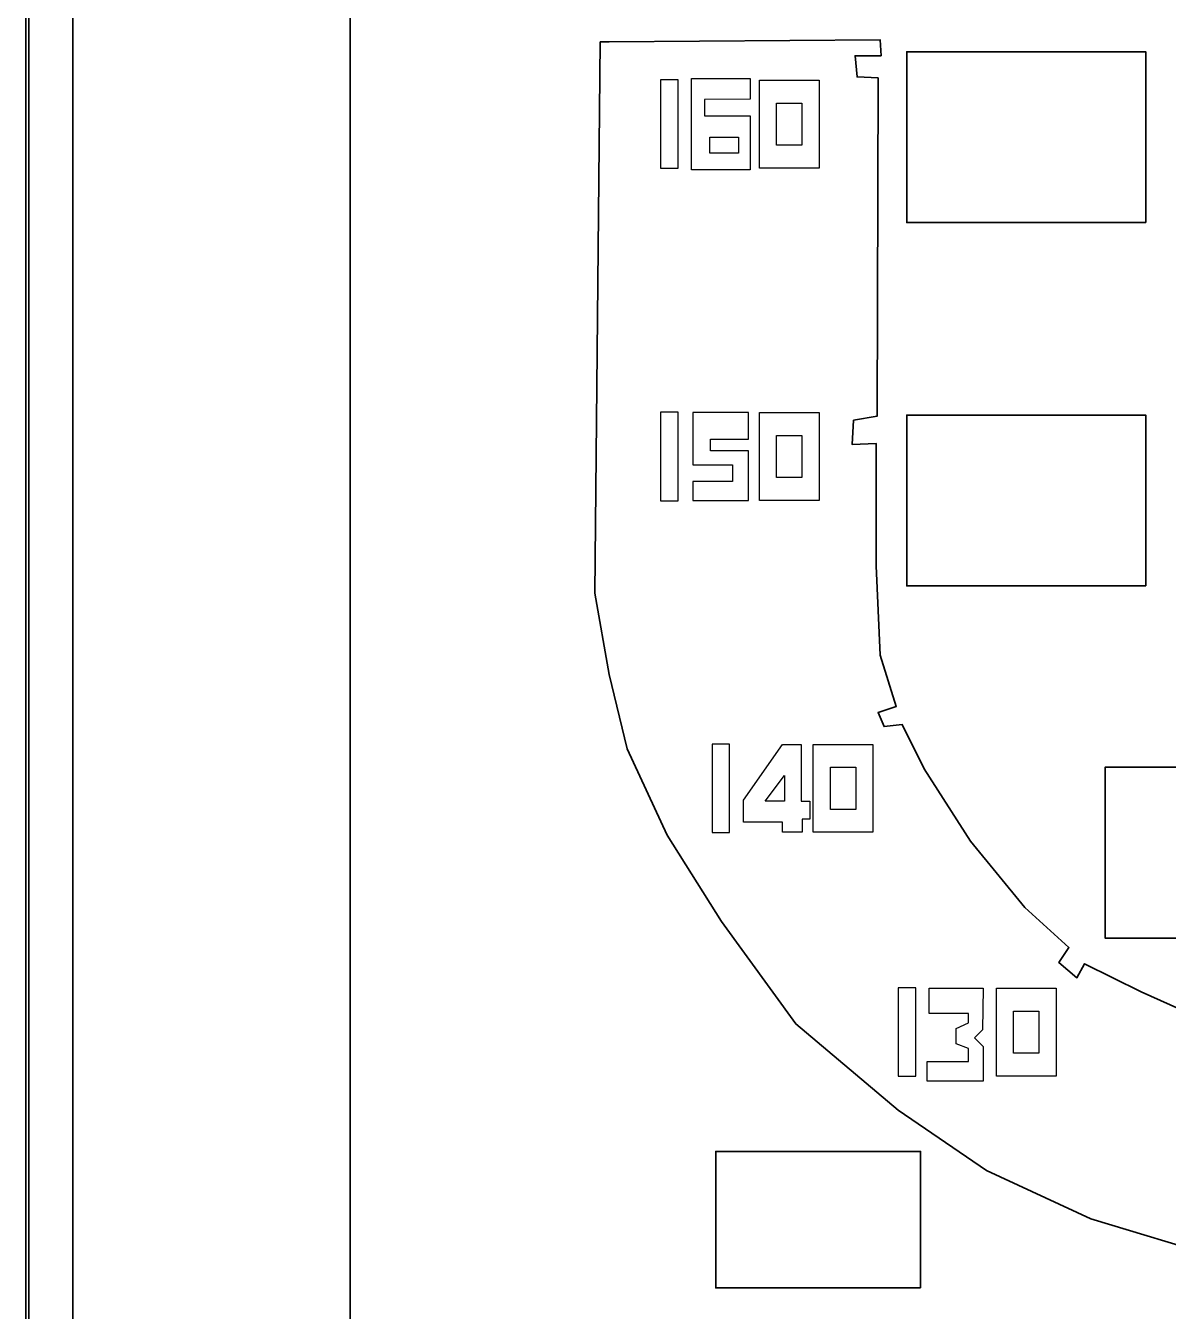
# Model space of a CAD drawing. Header units: millimetres. Extents: x -62 to 70, y -68 to 76.
# Drawn here: x -62.18 to -28.72, y -29.58 to 8.05 of the extents above; entities that cross this region are included whole.
import ezdxf

# ---------------------------------------------------------------- set-up
doc = ezdxf.new("R2010")
doc.units = ezdxf.units.MM
doc.header["$MEASUREMENT"] = 0
for name, color, linetype in [('Decorations', 7, 'Continuous'), ('Gold Things', 7, 'Continuous'), ('Parts Outlines', 7, 'Continuous'), ('Text', 7, 'Continuous')]:
    doc.layers.add(name, color=color, linetype=linetype)

msp = doc.modelspace()

# ---------------------------------------------------------------- linework, layer by layer
at = {"layer": 'Decorations', "color": 250, "lineweight": 35}
for points, knots in [([(-62.1776, -42.6861), (-62.1776, -42.6861), (-62.1776, -35.1606), (-62.1776, -35.1606), (-62.1776, -35.1606), (-62.1776, -35.1606), (-62.1776, 49.9178), (-62.1776, 49.9178), (-62.1776, 49.9178), (-62.1776, 49.9178), (-62.1776, 58.3755), (-62.1776, 58.3755)], [0, 0, 0, 0, 0.25, 0.25, 0.25, 0.25, 0.5, 0.5, 0.5, 0.5, 1, 1, 1, 1]), ([(-45.3613, 7.5847), (-45.3613, 7.5847), (-45.5083, -8.5548), (-45.5083, -8.5548), (-45.5083, -8.5548), (-45.5083, -8.5548), (-45.0966, -10.9361), (-45.0966, -10.9361), (-45.0966, -10.9361), (-45.0966, -10.9361), (-44.5674, -13.1117), (-44.5674, -13.1117), (-44.5674, -13.1117), (-44.5674, -13.1117), (-43.3916, -15.64), (-43.3916, -15.64), (-43.3916, -15.64), (-43.3916, -15.64), (-41.8041, -18.168), (-41.8041, -18.168), (-41.8041, -18.168), (-41.8041, -18.168), (-39.6287, -21.1666), (-39.6287, -21.1666), (-39.6287, -21.1666), (-39.6287, -21.1666), (-36.6299, -23.695), (-36.6299, -23.695), (-36.6299, -23.695), (-36.6299, -23.695), (-34.043, -25.4589), (-34.043, -25.4589), (-34.043, -25.4589), (-34.043, -25.4589), (-30.9855, -26.87), (-30.9855, -26.87), (-30.9855, -26.87), (-30.9855, -26.87), (-27.1731, -28.0269), (-27.1731, -28.0269), (-27.1731, -28.0269), (-27.1731, -28.0269), (-22.9305, -28.6928), (-22.9305, -28.6928), (-22.9305, -28.6928), (-22.9305, -28.6928), (-17.874, -28.6928), (-17.874, -28.6928), (-17.874, -28.6928), (-17.874, -28.6928), (33.22, -28.34), (33.22, -28.34), (33.22, -28.34), (33.22, -28.34), (35.9247, -27.7519), (35.9247, -27.7519), (35.9247, -27.7519), (35.9247, -27.7519), (39.3347, -26.5761), (39.3347, -26.5761), (39.3347, -26.5761), (39.3347, -26.5761), (43.1567, -24.8122), (43.1567, -24.8122), (43.1567, -24.8122), (43.1567, -24.8122), (46.6255, -22.0486), (46.6255, -22.0486), (46.6255, -22.0486), (46.6255, -22.0486), (49.3303, -19.1678), (49.3303, -19.1678), (49.3303, -19.1678), (49.3303, -19.1678), (51.5644, -15.9928), (51.5644, -15.9928), (51.5644, -15.9928), (51.5644, -15.9928), (52.7992, -13.1117), (52.7992, -13.1117), (52.7992, -13.1117), (52.7992, -13.1117), (53.74, -10.172), (53.74, -10.172), (53.74, -10.172), (53.74, -10.172), (54.0928, -7.9964), (54.0928, -7.9964), (54.0928, -7.9964), (54.0928, -7.9964), (54.0928, 7.9374), (54.0928, 7.9374), (54.0928, 7.9374), (54.0928, 7.9374), (45.9789, 7.9374), (45.9789, 7.9374), (45.9789, 7.9374), (45.9789, 7.9374), (46.0375, 6.1146), (46.0375, 6.1146), (46.0375, 6.1146), (46.0375, 6.1146), (46.6255, 6.0559), (46.6255, 6.0559), (46.6255, 6.0559), (46.6255, 6.0559), (46.6845, 5.4091), (46.6845, 5.4091), (46.6845, 5.4091), (46.6845, 5.4091), (46.0375, 5.3503), (46.0375, 5.3503), (46.0375, 5.3503), (46.0375, 5.3503), (46.0375, -7.9964), (46.0375, -7.9964), (46.0375, -7.9964), (46.0375, -7.9964), (46.743, -8.1728), (46.743, -8.1728), (46.743, -8.1728), (46.743, -8.1728), (46.5666, -8.7608), (46.5666, -8.7608), (46.5666, -8.7608), (46.5666, -8.7608), (45.92, -8.7019), (45.92, -8.7019), (45.92, -8.7019), (45.92, -8.7019), (45.3319, -11.4067), (45.3319, -11.4067), (45.3319, -11.4067), (45.3319, -11.4067), (43.9797, -14.4639), (43.9797, -14.4639), (43.9797, -14.4639), (43.9797, -14.4639), (42.5686, -16.3456), (42.5686, -16.3456), (42.5686, -16.3456), (42.5686, -16.3456), (40.8047, -18.0505), (40.8047, -18.0505), (40.8047, -18.0505), (40.8047, -18.0505), (41.3339, -18.6386), (41.3339, -18.6386), (41.3339, -18.6386), (41.3339, -18.6386), (40.8047, -19.1089), (40.8047, -19.1089), (40.8047, -19.1089), (40.8047, -19.1089), (40.2755, -18.6386), (40.2755, -18.6386), (40.2755, -18.6386), (40.2755, -18.6386), (37.9825, -20.1672), (37.9825, -20.1672), (37.9825, -20.1672), (37.9825, -20.1672), (35.4541, -21.1666), (35.4541, -21.1666), (35.4541, -21.1666), (35.4541, -21.1666), (33.5728, -21.8136), (33.5728, -21.8136), (33.5728, -21.8136), (33.5728, -21.8136), (31.6914, -22.1664), (31.6914, -22.1664), (31.6914, -22.1664), (31.6914, -22.1664), (31.75, -22.7541), (31.75, -22.7541), (31.75, -22.7541), (31.75, -22.7541), (30.9858, -22.813), (30.9858, -22.813), (30.9858, -22.813), (30.9858, -22.813), (30.868, -22.1075), (30.868, -22.1075), (30.868, -22.1075), (30.868, -22.1075), (22.9305, -22.225), (22.9305, -22.225), (22.9305, -22.225), (22.9305, -22.225), (22.9894, -22.813), (22.9894, -22.813), (22.9894, -22.813), (22.9894, -22.813), (22.3428, -22.813), (22.3428, -22.813), (22.3428, -22.813), (22.3428, -22.813), (22.3428, -22.1075), (22.3428, -22.1075), (22.3428, -22.1075), (22.3428, -22.1075), (16.463, -22.1664), (16.463, -22.1664), (16.463, -22.1664), (16.463, -22.1664), (16.522, -22.813), (16.522, -22.813), (16.522, -22.813), (16.522, -22.813), (15.7575, -22.872), (15.7575, -22.872), (15.7575, -22.872), (15.7575, -22.872), (15.6986, -22.1664), (15.6986, -22.1664), (15.6986, -22.1664), (15.6986, -22.1664), (6.4089, -22.225), (6.4089, -22.225), (6.4089, -22.225), (6.4089, -22.225), (6.4678, -22.7541), (6.4678, -22.7541), (6.4678, -22.7541), (6.4678, -22.7541), (5.7033, -22.872), (5.7033, -22.872), (5.7033, -22.872), (5.7033, -22.872), (5.7033, -22.1664), (5.7033, -22.1664), (5.7033, -22.1664), (5.7033, -22.1664), (-2.5281, -22.1664), (-2.5281, -22.1664), (-2.5281, -22.1664), (-2.5281, -22.1664), (-2.5281, -22.813), (-2.5281, -22.813), (-2.5281, -22.813), (-2.5281, -22.813), (-3.2924, -22.872), (-3.2924, -22.872), (-3.2924, -22.872), (-3.2924, -22.872), (-3.2337, -22.1664), (-3.2337, -22.1664), (-3.2337, -22.1664), (-3.2337, -22.1664), (-10.8771, -22.1664), (-10.8771, -22.1664), (-10.8771, -22.1664), (-10.8771, -22.1664), (-10.8184, -22.813), (-10.8184, -22.813), (-10.8184, -22.813), (-10.8184, -22.813), (-11.7003, -22.9305), (-11.7003, -22.9305), (-11.7003, -22.9305), (-11.7003, -22.9305), (-11.7003, -22.2839), (-11.7003, -22.2839), (-11.7003, -22.2839), (-11.7003, -22.2839), (-21.2841, -22.3428), (-21.2841, -22.3428), (-21.2841, -22.3428), (-21.2841, -22.3428), (-21.2841, -22.9305), (-21.2841, -22.9305), (-21.2841, -22.9305), (-21.2841, -22.9305), (-22.1075, -22.9881), (-22.1075, -22.9881), (-22.1075, -22.9881), (-22.1075, -22.9881), (-22.1369, -22.2825), (-22.1369, -22.2825), (-22.1369, -22.2825), (-22.1369, -22.2825), (-24.2827, -22.0486), (-24.2827, -22.0486), (-24.2827, -22.0486), (-24.2827, -22.0486), (-27.1638, -21.2845), (-27.1638, -21.2845), (-27.1638, -21.2845), (-27.1638, -21.2845), (-29.5158, -20.2261), (-29.5158, -20.2261), (-29.5158, -20.2261), (-29.5158, -20.2261), (-31.1746, -19.4065), (-31.1746, -19.4065), (-31.1746, -19.4065), (-31.1746, -19.4065), (-31.3972, -19.8144), (-31.3972, -19.8144), (-31.3972, -19.8144), (-31.3972, -19.8144), (-31.9263, -19.3735), (-31.9263, -19.3735), (-31.9263, -19.3735), (-31.9263, -19.3735), (-31.6323, -18.9325), (-31.6323, -18.9325), (-31.6323, -18.9325), (-31.6323, -18.9325), (-32.9257, -17.7567), (-32.9257, -17.7567), (-32.9257, -17.7567), (-32.9257, -17.7567), (-34.5132, -15.8164), (-34.5132, -15.8164), (-34.5132, -15.8164), (-34.5132, -15.8164), (-35.8656, -13.6997), (-35.8656, -13.6997), (-35.8656, -13.6997), (-35.8656, -13.6997), (-36.5124, -12.4061), (-36.5124, -12.4061), (-36.5124, -12.4061), (-36.5124, -12.4061), (-37.0416, -12.465), (-37.0416, -12.465), (-37.0416, -12.465), (-37.0416, -12.465), (-37.218, -12.0533), (-37.218, -12.0533), (-37.218, -12.0533), (-37.218, -12.0533), (-36.6888, -11.8769), (-36.6888, -11.8769), (-36.6888, -11.8769), (-36.6888, -11.8769), (-37.1591, -10.3776), (-37.1591, -10.3776), (-37.1591, -10.3776), (-37.1591, -10.3776), (-37.2767, -7.7611), (-37.2767, -7.7611), (-37.2767, -7.7611), (-37.2767, -7.7611), (-37.2767, -4.1747), (-37.2767, -4.1747), (-37.2767, -4.1747), (-37.2767, -4.1747), (-37.9823, -4.204), (-37.9823, -4.204), (-37.9823, -4.204), (-37.9823, -4.204), (-37.9341, -3.4978), (-37.9341, -3.4978), (-37.9341, -3.4978), (-37.9341, -3.4978), (-37.2475, -3.381), (-37.2475, -3.381), (-37.2475, -3.381), (-37.2475, -3.381), (-37.218, 6.5263), (-37.218, 6.5263), (-37.218, 6.5263), (-37.218, 6.5263), (-37.8354, 6.5556), (-37.8354, 6.5556), (-37.8354, 6.5556), (-37.8354, 6.5556), (-37.8941, 7.173), (-37.8941, 7.173), (-37.8941, 7.173), (-37.8941, 7.173), (-37.1298, 7.173), (-37.1298, 7.173), (-37.1298, 7.173), (-37.1298, 7.173), (-37.1591, 7.6434), (-37.1591, 7.6434), (-37.1591, 7.6434), (-37.1591, 7.6434), (-45.0966, 7.5847), (-45.0966, 7.5847), (-45.0966, 7.5847), (-45.0966, 7.5847), (-45.3613, 7.5847), (-45.3613, 7.5847)], [0, 0, 0, 0, 0.0102041, 0.0102041, 0.0102041, 0.0102041, 0.0204082, 0.0204082, 0.0204082, 0.0204082, 0.0306122, 0.0306122, 0.0306122, 0.0306122, 0.0408163, 0.0408163, 0.0408163, 0.0408163, 0.0510204, 0.0510204, 0.0510204, 0.0510204, 0.0612245, 0.0612245, 0.0612245, 0.0612245, 0.0714286, 0.0714286, 0.0714286, 0.0714286, 0.0816327, 0.0816327, 0.0816327, 0.0816327, 0.0918367, 0.0918367, 0.0918367, 0.0918367, 0.1020408, 0.1020408, 0.1020408, 0.1020408, 0.1122449, 0.1122449, 0.1122449, 0.1122449, 0.122449, 0.122449, 0.122449, 0.122449, 0.1326531, 0.1326531, 0.1326531, 0.1326531, 0.1428571, 0.1428571, 0.1428571, 0.1428571, 0.1530612, 0.1530612, 0.1530612, 0.1530612, 0.1632653, 0.1632653, 0.1632653, 0.1632653, 0.1734694, 0.1734694, 0.1734694, 0.1734694, 0.1836735, 0.1836735, 0.1836735, 0.1836735, 0.1938776, 0.1938776, 0.1938776, 0.1938776, 0.2040816, 0.2040816, 0.2040816, 0.2040816, 0.2142857, 0.2142857, 0.2142857, 0.2142857, 0.2244898, 0.2244898, 0.2244898, 0.2244898, 0.2346939, 0.2346939, 0.2346939, 0.2346939, 0.244898, 0.244898, 0.244898, 0.244898, 0.255102, 0.255102, 0.255102, 0.255102, 0.2653061, 0.2653061, 0.2653061, 0.2653061, 0.2755102, 0.2755102, 0.2755102, 0.2755102, 0.2857143, 0.2857143, 0.2857143, 0.2857143, 0.2959184, 0.2959184, 0.2959184, 0.2959184, 0.3061224, 0.3061224, 0.3061224, 0.3061224, 0.3163265, 0.3163265, 0.3163265, 0.3163265, 0.3265306, 0.3265306, 0.3265306, 0.3265306, 0.3367347, 0.3367347, 0.3367347, 0.3367347, 0.3469388, 0.3469388, 0.3469388, 0.3469388, 0.3571429, 0.3571429, 0.3571429, 0.3571429, 0.3673469, 0.3673469, 0.3673469, 0.3673469, 0.377551, 0.377551, 0.377551, 0.377551, 0.3877551, 0.3877551, 0.3877551, 0.3877551, 0.3979592, 0.3979592, 0.3979592, 0.3979592, 0.4081633, 0.4081633, 0.4081633, 0.4081633, 0.4183673, 0.4183673, 0.4183673, 0.4183673, 0.4285714, 0.4285714, 0.4285714, 0.4285714, 0.4387755, 0.4387755, 0.4387755, 0.4387755, 0.4489796, 0.4489796, 0.4489796, 0.4489796, 0.4591837, 0.4591837, 0.4591837, 0.4591837, 0.4693878, 0.4693878, 0.4693878, 0.4693878, 0.4795918, 0.4795918, 0.4795918, 0.4795918, 0.4897959, 0.4897959, 0.4897959, 0.4897959, 0.5, 0.5, 0.5, 0.5, 0.5102041, 0.5102041, 0.5102041, 0.5102041, 0.5204082, 0.5204082, 0.5204082, 0.5204082, 0.5306122, 0.5306122, 0.5306122, 0.5306122, 0.5408163, 0.5408163, 0.5408163, 0.5408163, 0.5510204, 0.5510204, 0.5510204, 0.5510204, 0.5612245, 0.5612245, 0.5612245, 0.5612245, 0.5714286, 0.5714286, 0.5714286, 0.5714286, 0.5816327, 0.5816327, 0.5816327, 0.5816327, 0.5918367, 0.5918367, 0.5918367, 0.5918367, 0.6020408, 0.6020408, 0.6020408, 0.6020408, 0.6122449, 0.6122449, 0.6122449, 0.6122449, 0.622449, 0.622449, 0.622449, 0.622449, 0.6326531, 0.6326531, 0.6326531, 0.6326531, 0.6428571, 0.6428571, 0.6428571, 0.6428571, 0.6530612, 0.6530612, 0.6530612, 0.6530612, 0.6632653, 0.6632653, 0.6632653, 0.6632653, 0.6734694, 0.6734694, 0.6734694, 0.6734694, 0.6836735, 0.6836735, 0.6836735, 0.6836735, 0.6938776, 0.6938776, 0.6938776, 0.6938776, 0.7040816, 0.7040816, 0.7040816, 0.7040816, 0.7142857, 0.7142857, 0.7142857, 0.7142857, 0.7244898, 0.7244898, 0.7244898, 0.7244898, 0.7346939, 0.7346939, 0.7346939, 0.7346939, 0.744898, 0.744898, 0.744898, 0.744898, 0.755102, 0.755102, 0.755102, 0.755102, 0.7653061, 0.7653061, 0.7653061, 0.7653061, 0.7755102, 0.7755102, 0.7755102, 0.7755102, 0.7857143, 0.7857143, 0.7857143, 0.7857143, 0.7959184, 0.7959184, 0.7959184, 0.7959184, 0.8061224, 0.8061224, 0.8061224, 0.8061224, 0.8163265, 0.8163265, 0.8163265, 0.8163265, 0.8265306, 0.8265306, 0.8265306, 0.8265306, 0.8367347, 0.8367347, 0.8367347, 0.8367347, 0.8469388, 0.8469388, 0.8469388, 0.8469388, 0.8571429, 0.8571429, 0.8571429, 0.8571429, 0.8673469, 0.8673469, 0.8673469, 0.8673469, 0.877551, 0.877551, 0.877551, 0.877551, 0.8877551, 0.8877551, 0.8877551, 0.8877551, 0.8979592, 0.8979592, 0.8979592, 0.8979592, 0.9081633, 0.9081633, 0.9081633, 0.9081633, 0.9183673, 0.9183673, 0.9183673, 0.9183673, 0.9285714, 0.9285714, 0.9285714, 0.9285714, 0.9387755, 0.9387755, 0.9387755, 0.9387755, 0.9489796, 0.9489796, 0.9489796, 0.9489796, 0.9591837, 0.9591837, 0.9591837, 0.9591837, 0.9693878, 0.9693878, 0.9693878, 0.9693878, 0.9795918, 0.9795918, 0.9795918, 0.9795918, 1, 1, 1, 1])]:
    msp.add_open_spline(points, degree=3, knots=knots, dxfattribs=at)
at = {"layer": 'Decorations', "color": 250}
for points, knots in [([(-43.5895, 6.4671), (-43.5895, 6.4671), (-43.0755, 6.4671), (-43.0755, 6.4671), (-43.0755, 6.4671), (-43.0755, 6.4671), (-43.0755, 3.8801), (-43.0755, 3.8801), (-43.0755, 3.8801), (-43.0755, 3.8801), (-43.5895, 3.8801), (-43.5895, 3.8801), (-43.5895, 3.8801), (-43.5895, 3.8801), (-43.5895, 6.4671), (-43.5895, 6.4671)], [0, 0, 0, 0, 0.2, 0.2, 0.2, 0.2, 0.4, 0.4, 0.4, 0.4, 0.6, 0.6, 0.6, 0.6, 1, 1, 1, 1]), ([(-42.6843, 6.5113), (-42.6843, 6.5113), (-42.6843, 3.8359), (-42.6843, 3.8359), (-42.6843, 3.8359), (-42.6843, 3.8359), (-40.9645, 3.8359), (-40.9645, 3.8359), (-40.9645, 3.8359), (-40.9645, 3.8359), (-40.9645, 5.4186), (-40.9645, 5.4186), (-40.9645, 5.4186), (-40.9645, 5.4186), (-42.3023, 5.4186), (-42.3023, 5.4186), (-42.3023, 5.4186), (-42.3023, 5.4186), (-42.3023, 5.894), (-42.3023, 5.894), (-42.3023, 5.894), (-42.3023, 5.894), (-40.9645, 5.9084), (-40.9645, 5.9084), (-40.9645, 5.9084), (-40.9645, 5.9084), (-40.9645, 6.5113), (-40.9645, 6.5113), (-40.9645, 6.5113), (-40.9645, 6.5113), (-42.6843, 6.5113), (-42.6843, 6.5113)], [0, 0, 0, 0, 0.1111111, 0.1111111, 0.1111111, 0.1111111, 0.2222222, 0.2222222, 0.2222222, 0.2222222, 0.3333333, 0.3333333, 0.3333333, 0.3333333, 0.4444444, 0.4444444, 0.4444444, 0.4444444, 0.5555556, 0.5555556, 0.5555556, 0.5555556, 0.6666667, 0.6666667, 0.6666667, 0.6666667, 0.7777778, 0.7777778, 0.7777778, 0.7777778, 1, 1, 1, 1]), ([(-40.6943, 6.4597), (-40.6943, 6.4597), (-40.6943, 3.8876), (-40.6943, 3.8876), (-40.6943, 3.8876), (-40.6943, 3.8876), (-38.945, 3.8876), (-38.945, 3.8876), (-38.945, 3.8876), (-38.945, 3.8876), (-38.945, 6.4597), (-38.945, 6.4597), (-38.945, 6.4597), (-38.945, 6.4597), (-40.6943, 6.4597), (-40.6943, 6.4597)], [0, 0, 0, 0, 0.2, 0.2, 0.2, 0.2, 0.4, 0.4, 0.4, 0.4, 0.6, 0.6, 0.6, 0.6, 1, 1, 1, 1]), ([(-43.5897, -3.2635), (-43.5897, -3.2635), (-43.0753, -3.2635), (-43.0753, -3.2635), (-43.0753, -3.2635), (-43.0753, -3.2635), (-43.0753, -5.8504), (-43.0753, -5.8504), (-43.0753, -5.8504), (-43.0753, -5.8504), (-43.5897, -5.8504), (-43.5897, -5.8504), (-43.5897, -5.8504), (-43.5897, -5.8504), (-43.5897, -3.2635), (-43.5897, -3.2635)], [0, 0, 0, 0, 0.2, 0.2, 0.2, 0.2, 0.4, 0.4, 0.4, 0.4, 0.6, 0.6, 0.6, 0.6, 1, 1, 1, 1]), ([(-42.6402, -5.8432), (-42.6402, -5.8432), (-42.6402, -5.2847), (-42.6402, -5.2847), (-42.6402, -5.2847), (-42.6402, -5.2847), (-41.4791, -5.2847), (-41.4791, -5.2847), (-41.4791, -5.2847), (-41.4791, -5.2847), (-41.4791, -4.7997), (-41.4791, -4.7997), (-41.4791, -4.7997), (-41.4791, -4.7997), (-42.6402, -4.7997), (-42.6402, -4.7997), (-42.6402, -4.7997), (-42.6402, -4.7997), (-42.6402, -3.2711), (-42.6402, -3.2711), (-42.6402, -3.2711), (-42.6402, -3.2711), (-41.1189, -3.2711), (-41.1189, -3.2711), (-41.1189, -3.2711), (-41.1189, -3.2711), (-41.0086, -3.2711), (-41.0086, -3.2711), (-41.0086, -3.2711), (-41.0086, -3.2711), (-41.0086, -4.05), (-41.0086, -4.05), (-41.0086, -4.05), (-41.0086, -4.05), (-42.1257, -4.05), (-42.1257, -4.05), (-42.1257, -4.05), (-42.1257, -4.05), (-42.1257, -4.388), (-42.1257, -4.388), (-42.1257, -4.388), (-42.1257, -4.388), (-41.0086, -4.388), (-41.0086, -4.388), (-41.0086, -4.388), (-41.0086, -4.388), (-41.0086, -5.8432), (-41.0086, -5.8432), (-41.0086, -5.8432), (-41.0086, -5.8432), (-42.6402, -5.8432), (-42.6402, -5.8432)], [0, 0, 0, 0, 0.0714286, 0.0714286, 0.0714286, 0.0714286, 0.1428571, 0.1428571, 0.1428571, 0.1428571, 0.2142857, 0.2142857, 0.2142857, 0.2142857, 0.2857143, 0.2857143, 0.2857143, 0.2857143, 0.3571429, 0.3571429, 0.3571429, 0.3571429, 0.4285714, 0.4285714, 0.4285714, 0.4285714, 0.5, 0.5, 0.5, 0.5, 0.5714286, 0.5714286, 0.5714286, 0.5714286, 0.6428571, 0.6428571, 0.6428571, 0.6428571, 0.7142857, 0.7142857, 0.7142857, 0.7142857, 0.7857143, 0.7857143, 0.7857143, 0.7857143, 0.8571429, 0.8571429, 0.8571429, 0.8571429, 1, 1, 1, 1]), ([(-40.6943, -3.2707), (-40.6943, -3.2707), (-40.6943, -5.8432), (-40.6943, -5.8432), (-40.6943, -5.8432), (-40.6943, -5.8432), (-38.945, -5.8432), (-38.945, -5.8432), (-38.945, -5.8432), (-38.945, -5.8432), (-38.945, -3.2707), (-38.945, -3.2707), (-38.945, -3.2707), (-38.945, -3.2707), (-40.6943, -3.2707), (-40.6943, -3.2707)], [0, 0, 0, 0, 0.2, 0.2, 0.2, 0.2, 0.4, 0.4, 0.4, 0.4, 0.6, 0.6, 0.6, 0.6, 1, 1, 1, 1]), ([(-42.0816, -12.978), (-42.0816, -12.978), (-41.5673, -12.978), (-41.5673, -12.978), (-41.5673, -12.978), (-41.5673, -12.978), (-41.5673, -15.5649), (-41.5673, -15.5649), (-41.5673, -15.5649), (-41.5673, -15.5649), (-42.0816, -15.5649), (-42.0816, -15.5649), (-42.0816, -15.5649), (-42.0816, -15.5649), (-42.0816, -12.978), (-42.0816, -12.978)], [0, 0, 0, 0, 0.2, 0.2, 0.2, 0.2, 0.4, 0.4, 0.4, 0.4, 0.6, 0.6, 0.6, 0.6, 1, 1, 1, 1]), ([(-40.0144, -12.9852), (-40.0144, -12.9852), (-41.1609, -14.6168), (-41.1609, -14.6168), (-41.1609, -14.6168), (-41.1609, -14.6168), (-41.1609, -15.2638), (-41.1609, -15.2638), (-41.1609, -15.2638), (-41.1609, -15.2638), (-40.0144, -15.2638), (-40.0144, -15.2638), (-40.0144, -15.2638), (-40.0144, -15.2638), (-40.0144, -15.5577), (-40.0144, -15.5577), (-40.0144, -15.5577), (-40.0144, -15.5577), (-39.4411, -15.5577), (-39.4411, -15.5577), (-39.4411, -15.5577), (-39.4411, -15.5577), (-39.4411, -15.1756), (-39.4411, -15.1756), (-39.4411, -15.1756), (-39.4411, -15.1756), (-39.2206, -15.1756), (-39.2206, -15.1756), (-39.2206, -15.1756), (-39.2206, -15.1756), (-39.2206, -14.6464), (-39.2206, -14.6464), (-39.2206, -14.6464), (-39.2206, -14.6464), (-39.4704, -14.6464), (-39.4704, -14.6464), (-39.4704, -14.6464), (-39.4704, -14.6464), (-39.4704, -12.9852), (-39.4704, -12.9852), (-39.4704, -12.9852), (-39.4704, -12.9852), (-40.0144, -12.9852), (-40.0144, -12.9852)], [0, 0, 0, 0, 0.0833333, 0.0833333, 0.0833333, 0.0833333, 0.1666667, 0.1666667, 0.1666667, 0.1666667, 0.25, 0.25, 0.25, 0.25, 0.3333333, 0.3333333, 0.3333333, 0.3333333, 0.4166667, 0.4166667, 0.4166667, 0.4166667, 0.5, 0.5, 0.5, 0.5, 0.5833333, 0.5833333, 0.5833333, 0.5833333, 0.6666667, 0.6666667, 0.6666667, 0.6666667, 0.75, 0.75, 0.75, 0.75, 0.8333333, 0.8333333, 0.8333333, 0.8333333, 1, 1, 1, 1]), ([(-39.1178, -12.9852), (-39.1178, -12.9852), (-39.1178, -15.5573), (-39.1178, -15.5573), (-39.1178, -15.5573), (-39.1178, -15.5573), (-37.3686, -15.5573), (-37.3686, -15.5573), (-37.3686, -15.5573), (-37.3686, -15.5573), (-37.3686, -12.9852), (-37.3686, -12.9852), (-37.3686, -12.9852), (-37.3686, -12.9852), (-39.1178, -12.9852), (-39.1178, -12.9852)], [0, 0, 0, 0, 0.2, 0.2, 0.2, 0.2, 0.4, 0.4, 0.4, 0.4, 0.6, 0.6, 0.6, 0.6, 1, 1, 1, 1]), ([(-36.6301, -20.1086), (-36.6301, -20.1086), (-36.1157, -20.1086), (-36.1157, -20.1086), (-36.1157, -20.1086), (-36.1157, -20.1086), (-36.1157, -22.6956), (-36.1157, -22.6956), (-36.1157, -22.6956), (-36.1157, -22.6956), (-36.6301, -22.6956), (-36.6301, -22.6956), (-36.6301, -22.6956), (-36.6301, -22.6956), (-36.6301, -20.1086), (-36.6301, -20.1086)], [0, 0, 0, 0, 0.2, 0.2, 0.2, 0.2, 0.4, 0.4, 0.4, 0.4, 0.6, 0.6, 0.6, 0.6, 1, 1, 1, 1]), ([(-34.1457, -20.1235), (-34.1457, -20.1235), (-35.7187, -20.1235), (-35.7187, -20.1235), (-35.7187, -20.1235), (-35.7187, -20.1235), (-35.7187, -20.8587), (-35.7187, -20.8587), (-35.7187, -20.8587), (-35.7187, -20.8587), (-34.5722, -20.8587), (-34.5722, -20.8587), (-34.5722, -20.8587), (-34.5722, -20.8587), (-34.5722, -21.1377), (-34.5722, -21.1377), (-34.5722, -21.1377), (-34.5722, -21.1377), (-34.9322, -21.2996), (-34.9322, -21.2996), (-34.9322, -21.2996), (-34.9322, -21.2996), (-34.9322, -21.7551), (-34.9322, -21.7551), (-34.9322, -21.7551), (-34.9322, -21.7551), (-34.5722, -21.8874), (-34.5722, -21.8874), (-34.5722, -21.8874), (-34.5722, -21.8874), (-34.5722, -22.2698), (-34.5722, -22.2698), (-34.5722, -22.2698), (-34.5722, -22.2698), (-35.7773, -22.2698), (-35.7773, -22.2698), (-35.7773, -22.2698), (-35.7773, -22.2698), (-35.7773, -22.843), (-35.7773, -22.843), (-35.7773, -22.843), (-35.7773, -22.843), (-34.1457, -22.843), (-34.1457, -22.843), (-34.1457, -22.843), (-34.1457, -22.843), (-34.1457, -21.8288), (-34.1457, -21.8288), (-34.1457, -21.8288), (-34.1457, -21.8288), (-34.3954, -21.5787), (-34.3954, -21.5787), (-34.3954, -21.5787), (-34.3954, -21.5787), (-34.1601, -21.3437), (-34.1601, -21.3437), (-34.1601, -21.3437), (-34.1601, -21.3437), (-34.1457, -20.1235), (-34.1457, -20.1235)], [0, 0, 0, 0, 0.0625, 0.0625, 0.0625, 0.0625, 0.125, 0.125, 0.125, 0.125, 0.1875, 0.1875, 0.1875, 0.1875, 0.25, 0.25, 0.25, 0.25, 0.3125, 0.3125, 0.3125, 0.3125, 0.375, 0.375, 0.375, 0.375, 0.4375, 0.4375, 0.4375, 0.4375, 0.5, 0.5, 0.5, 0.5, 0.5625, 0.5625, 0.5625, 0.5625, 0.625, 0.625, 0.625, 0.625, 0.6875, 0.6875, 0.6875, 0.6875, 0.75, 0.75, 0.75, 0.75, 0.8125, 0.8125, 0.8125, 0.8125, 0.875, 0.875, 0.875, 0.875, 1, 1, 1, 1]), ([(-33.7562, -20.1235), (-33.7562, -20.1235), (-33.7562, -22.6956), (-33.7562, -22.6956), (-33.7562, -22.6956), (-33.7562, -22.6956), (-32.0069, -22.6956), (-32.0069, -22.6956), (-32.0069, -22.6956), (-32.0069, -22.6956), (-32.0069, -20.1235), (-32.0069, -20.1235), (-32.0069, -20.1235), (-32.0069, -20.1235), (-33.7562, -20.1235), (-33.7562, -20.1235)], [0, 0, 0, 0, 0.2, 0.2, 0.2, 0.2, 0.4, 0.4, 0.4, 0.4, 0.6, 0.6, 0.6, 0.6, 1, 1, 1, 1])]:
    msp.add_open_spline(points, degree=3, knots=knots, dxfattribs=at)
at = {"layer": 'Decorations', "color": 7}
for points, knots in [([(-40.1908, 5.791), (-40.1908, 5.791), (-40.1908, 4.5562), (-40.1908, 4.5562), (-40.1908, 4.5562), (-40.1908, 4.5562), (-39.4485, 4.5562), (-39.4485, 4.5562), (-39.4485, 4.5562), (-39.4485, 4.5562), (-39.4485, 5.791), (-39.4485, 5.791), (-39.4485, 5.791), (-39.4485, 5.791), (-40.1908, 5.791), (-40.1908, 5.791)], [0, 0, 0, 0, 0.2, 0.2, 0.2, 0.2, 0.4, 0.4, 0.4, 0.4, 0.6, 0.6, 0.6, 0.6, 1, 1, 1, 1]), ([(-42.1481, 4.7915), (-42.1481, 4.7915), (-42.1481, 4.3213), (-42.1481, 4.3213), (-42.1481, 4.3213), (-42.1481, 4.3213), (-41.3101, 4.3213), (-41.3101, 4.3213), (-41.3101, 4.3213), (-41.3101, 4.3213), (-41.3101, 4.7915), (-41.3101, 4.7915), (-41.3101, 4.7915), (-41.3101, 4.7915), (-42.1481, 4.7915), (-42.1481, 4.7915)], [0, 0, 0, 0, 0.2, 0.2, 0.2, 0.2, 0.4, 0.4, 0.4, 0.4, 0.6, 0.6, 0.6, 0.6, 1, 1, 1, 1]), ([(-40.1908, -3.9394), (-40.1908, -3.9394), (-40.1908, -5.1742), (-40.1908, -5.1742), (-40.1908, -5.1742), (-40.1908, -5.1742), (-39.4485, -5.1742), (-39.4485, -5.1742), (-39.4485, -5.1742), (-39.4485, -5.1742), (-39.4485, -3.9394), (-39.4485, -3.9394), (-39.4485, -3.9394), (-39.4485, -3.9394), (-40.1908, -3.9394), (-40.1908, -3.9394)], [0, 0, 0, 0, 0.2, 0.2, 0.2, 0.2, 0.4, 0.4, 0.4, 0.4, 0.6, 0.6, 0.6, 0.6, 1, 1, 1, 1]), ([(-39.9617, -13.8968), (-39.9617, -13.8968), (-40.5205, -14.6464), (-40.5205, -14.6464), (-40.5205, -14.6464), (-40.5205, -14.6464), (-39.9617, -14.6464), (-39.9617, -14.6464), (-39.9617, -14.6464), (-39.9617, -14.6464), (-39.9617, -13.8968), (-39.9617, -13.8968)], [0, 0, 0, 0, 0.25, 0.25, 0.25, 0.25, 0.5, 0.5, 0.5, 0.5, 1, 1, 1, 1]), ([(-38.6143, -13.6536), (-38.6143, -13.6536), (-38.6143, -14.8883), (-38.6143, -14.8883), (-38.6143, -14.8883), (-38.6143, -14.8883), (-37.872, -14.8883), (-37.872, -14.8883), (-37.872, -14.8883), (-37.872, -14.8883), (-37.872, -13.6536), (-37.872, -13.6536), (-37.872, -13.6536), (-37.872, -13.6536), (-38.6143, -13.6536), (-38.6143, -13.6536)], [0, 0, 0, 0, 0.2, 0.2, 0.2, 0.2, 0.4, 0.4, 0.4, 0.4, 0.6, 0.6, 0.6, 0.6, 1, 1, 1, 1]), ([(-33.2527, -20.7918), (-33.2527, -20.7918), (-33.2527, -22.0265), (-33.2527, -22.0265), (-33.2527, -22.0265), (-33.2527, -22.0265), (-32.5105, -22.0265), (-32.5105, -22.0265), (-32.5105, -22.0265), (-32.5105, -22.0265), (-32.5105, -20.7918), (-32.5105, -20.7918), (-32.5105, -20.7918), (-32.5105, -20.7918), (-33.2527, -20.7918), (-33.2527, -20.7918)], [0, 0, 0, 0, 0.2, 0.2, 0.2, 0.2, 0.4, 0.4, 0.4, 0.4, 0.6, 0.6, 0.6, 0.6, 1, 1, 1, 1])]:
    msp.add_open_spline(points, degree=3, knots=knots, dxfattribs=at)
at = {"layer": 'Gold Things', "color": 41, "lineweight": 35}
msp.add_open_spline([(-40.3325, -53.093), (-40.3325, -53.093), (-40.3325, -46.9194), (-40.3325, -46.9194), (-40.3325, -46.9194), (-40.3325, -46.9194), (-43.7218, -46.9818), (-49.1578, -43.392), (-49.1578, -43.392), (-51.9239, -41.5654), (-52.6813, -36.9242), (-52.6813, -36.9242), (-52.6813, -36.9242), (-52.6813, -36.9242), (-52.6813, -37.3041), (-52.6813, -37.3041), (-52.6813, -37.3041), (-52.6813, -37.3041), (-52.6813, -37.3041), (-52.6813, 46.2152), (-52.6813, 46.2152), (-52.6813, 60.2073), (-41.956, 58.9138), (-40.3325, 58.9138), (-40.3325, 58.9138), (-40.3325, 58.9138), (-40.3325, 73.6128), (-40.3325, 73.6128), (-40.3325, 73.6128), (-40.3325, 73.6128), (-47.669, 73.5837), (-47.669, 73.5837), (-47.669, 73.5837), (-47.669, 73.5837), (-51.0256, 73.5836), (-51.0256, 73.5836), (-51.0256, 73.5836), (-51.0256, 73.5836), (-60.4114, 73.772), (-60.6205, 60.0604), (-60.6205, 60.0604), (-60.6205, 60.0604), (-60.7952, 54.9451), (-60.7952, 54.9451), (-60.7952, 54.9451), (-60.7952, 54.9451), (-60.7952, -41.1868), (-60.7952, -41.1868), (-60.7952, -41.1868), (-60.7952, -41.1868), (-60.7952, -43.0978), (-60.7952, -43.0978), (-60.7952, -43.0978), (-60.7952, -43.0978), (-59.9281, -53.093), (-40.3325, -53.093)], degree=3, knots=[0, 0, 0, 0, 0.0666667, 0.0666667, 0.0666667, 0.0666667, 0.1333333, 0.1333333, 0.1333333, 0.1333333, 0.2, 0.2, 0.2, 0.2, 0.2666667, 0.2666667, 0.2666667, 0.2666667, 0.3333333, 0.3333333, 0.3333333, 0.3333333, 0.4, 0.4, 0.4, 0.4, 0.4666667, 0.4666667, 0.4666667, 0.4666667, 0.5333333, 0.5333333, 0.5333333, 0.5333333, 0.6, 0.6, 0.6, 0.6, 0.6666667, 0.6666667, 0.6666667, 0.6666667, 0.7333333, 0.7333333, 0.7333333, 0.7333333, 0.8, 0.8, 0.8, 0.8, 0.8666667, 0.8666667, 0.8666667, 0.8666667, 1, 1, 1, 1], dxfattribs=at)
at = {"layer": 'Gold Things', "color": 250, "lineweight": 35}
msp.add_open_spline([(-62.0897, -42.6861), (-62.0897, -42.6861), (-62.0897, -35.1606), (-62.0897, -35.1606), (-62.0897, -35.1606), (-62.0897, -35.1606), (-62.0897, 49.9178), (-62.0897, 49.9178), (-62.0897, 49.9178), (-62.0897, 49.9178), (-62.0897, 58.3755), (-62.0897, 58.3755)], degree=3, knots=[0, 0, 0, 0, 0.25, 0.25, 0.25, 0.25, 0.5, 0.5, 0.5, 0.5, 1, 1, 1, 1], dxfattribs=at)
at = {"layer": 'Parts Outlines', "color": 250, "lineweight": 35}
msp.add_open_spline([(-62.1776, -42.6861), (-62.1776, -42.6861), (-62.1776, -35.1603), (-62.1776, -35.1603), (-62.1776, -35.1603), (-62.1776, -35.1603), (-62.1776, 49.918), (-62.1776, 49.918), (-62.1776, 49.918), (-62.1776, 49.918), (-62.1776, 58.3757), (-62.1776, 58.3757)], degree=3, knots=[0, 0, 0, 0, 0.25, 0.25, 0.25, 0.25, 0.5, 0.5, 0.5, 0.5, 1, 1, 1, 1], dxfattribs=at)
at = {"layer": 'Parts Outlines', "color": 240, "lineweight": 35}
for points in [[(-29.3814, 2.2914), (-29.3814, 2.2914), (-36.3815, 2.2914), (-36.3815, 2.2914), (-36.3815, 2.2914), (-36.3815, 2.2914), (-36.3815, 7.2915), (-36.3815, 7.2915), (-36.3815, 7.2915), (-36.3815, 7.2915), (-29.3814, 7.2915), (-29.3814, 7.2915), (-29.3814, 7.2915), (-29.3814, 7.2915), (-29.3814, 2.2914), (-29.3814, 2.2914)], [(-29.3814, -8.3433), (-29.3814, -8.3433), (-36.3815, -8.3433), (-36.3815, -8.3433), (-36.3815, -8.3433), (-36.3815, -8.3433), (-36.3815, -3.3431), (-36.3815, -3.3431), (-36.3815, -3.3431), (-36.3815, -3.3431), (-29.3814, -3.3431), (-29.3814, -3.3431), (-29.3814, -3.3431), (-29.3814, -3.3431), (-29.3814, -8.3433), (-29.3814, -8.3433)], [(-23.574, -18.6538), (-23.574, -18.6538), (-30.5741, -18.6538), (-30.5741, -18.6538), (-30.5741, -18.6538), (-30.5741, -18.6538), (-30.5741, -13.6536), (-30.5741, -13.6536), (-30.5741, -13.6536), (-30.5741, -13.6536), (-23.574, -13.6536), (-23.574, -13.6536), (-23.574, -13.6536), (-23.574, -13.6536), (-23.574, -18.6538), (-23.574, -18.6538)]]:
    msp.add_open_spline(points, degree=3, knots=[0, 0, 0, 0, 0.2, 0.2, 0.2, 0.2, 0.4, 0.4, 0.4, 0.4, 0.6, 0.6, 0.6, 0.6, 1, 1, 1, 1], dxfattribs=at)
at = {"layer": 'Parts Outlines', "color": 153, "lineweight": 35}
msp.add_open_spline([(-35.9738, -28.8987), (-35.9738, -28.8987), (-41.9738, -28.8987), (-41.9738, -28.8987), (-41.9738, -28.8987), (-41.9738, -28.8987), (-41.9738, -24.8989), (-41.9738, -24.8989), (-41.9738, -24.8989), (-41.9738, -24.8989), (-35.9738, -24.8989), (-35.9738, -24.8989), (-35.9738, -24.8989), (-35.9738, -24.8989), (-35.9738, -28.8987), (-35.9738, -28.8987)], degree=3, knots=[0, 0, 0, 0, 0.2, 0.2, 0.2, 0.2, 0.4, 0.4, 0.4, 0.4, 0.6, 0.6, 0.6, 0.6, 1, 1, 1, 1], dxfattribs=at)
at = {"layer": 'Text', "color": 250, "lineweight": 35}
msp.add_open_spline([(-62.1776, -42.6861), (-62.1776, -42.6861), (-62.1776, -35.1603), (-62.1776, -35.1603), (-62.1776, -35.1603), (-62.1776, -35.1603), (-62.1776, 49.918), (-62.1776, 49.918), (-62.1776, 49.918), (-62.1776, 49.918), (-62.1776, 58.3757), (-62.1776, 58.3757)], degree=3, knots=[0, 0, 0, 0, 0.25, 0.25, 0.25, 0.25, 0.5, 0.5, 0.5, 0.5, 1, 1, 1, 1], dxfattribs=at)

doc.saveas('drawing.dxf')
